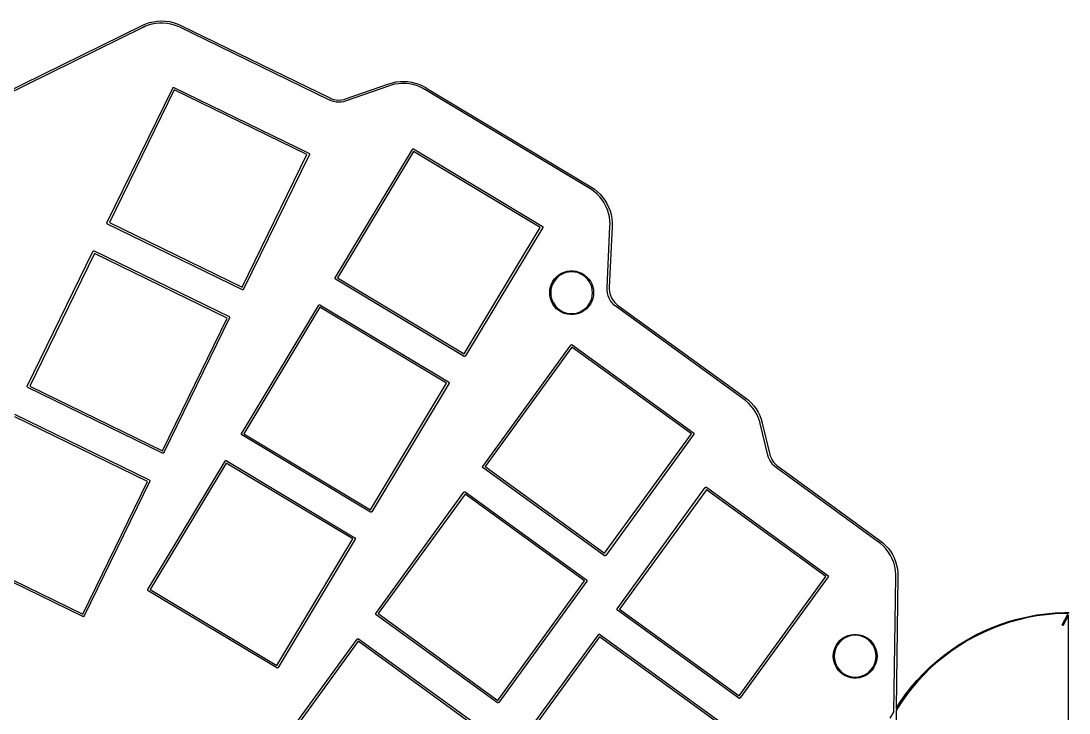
# Model space of a CAD drawing. Extents: x 87 to 387, y -217 to -84.
# Drawn here: x 138.9 to 236.8, y -149 to -84.2 of the extents above; entities that cross this region are included whole.
import ezdxf

# ---------------------------------------------------------------- set-up
doc = ezdxf.new("R2010")
doc.units = 0
doc.layers.add('BLACK', color=7, linetype='CONTINUOUS')

msp = doc.modelspace()

# ---------------------------------------------------------------- linework, layer by layer
at = {"layer": 'BLACK', "linetype": 'CONTINUOUS'}
for p, q in [((151.612702, -84.249235), (151.985774, -84.231539)), ((151.985774, -84.231539), (152.358909, -84.247865)), ((152.358909, -84.247865), (152.729009, -84.298079)), ((137.130282, -91.080964), (150.182407, -84.653118)), ((150.263476, -84.833993), (137.211351, -91.26184)), ((150.182407, -84.653118), (150.182408, -84.653117)), ((150.182408, -84.653117), (150.182409, -84.653117)), ((150.182409, -84.653117), (150.182421, -84.653112)), ((150.182421, -84.653112), (150.524662, -84.50359)), ((150.270743, -84.832553), (150.263476, -84.833993)), ((150.270744, -84.832553), (150.270743, -84.832553)), ((150.430282, -84.754019), (150.270744, -84.832553)), ((150.762325, -84.626629), (150.430282, -84.754019)), ((150.524662, -84.50359), (150.879102, -84.385827)), ((151.104583, -84.529983), (150.762325, -84.626629)), ((150.879102, -84.385827), (151.242788, -84.300807)), ((151.454215, -84.464884), (151.104583, -84.529983)), ((151.242788, -84.300807), (151.612702, -84.249235)), ((151.808321, -84.431871), (151.454215, -84.464884)), ((152.163962, -84.431218), (151.808321, -84.431871)), ((152.518186, -84.462931), (152.163962, -84.431218)), ((152.868055, -84.526747), (152.518186, -84.462931)), ((152.729009, -84.298079), (153.093005, -84.381764)), ((153.210665, -84.622135), (152.868055, -84.526747)), ((153.093005, -84.381764), (153.447875, -84.498224)), ((153.543173, -84.748306), (153.210665, -84.622135)), ((153.447875, -84.498224), (153.790675, -84.646495)), ((153.703, -84.826253), (153.543173, -84.748306)), ((153.703007, -84.826237), (153.703, -84.826253)), ((153.703149, -84.826264), (153.703007, -84.826237)), ((167.620952, -91.612307), (153.703149, -84.826264)), ((153.790675, -84.646495), (153.790683, -84.646479)), ((153.790683, -84.646479), (153.790753, -84.646539)), ((153.790753, -84.646539), (153.79106, -84.646622)), ((153.79106, -84.646622), (153.798707, -84.652485)), ((153.798707, -84.652485), (167.714453, -91.437524)), ((169.187909, -91.526266), (173.235667, -90.110303)), ((173.235667, -90.110303), (173.235672, -90.110301)), ((173.235672, -90.110301), (173.579927, -90.006748)), ((173.579927, -90.006748), (173.931934, -89.933747)), ((174.132868, -90.103836), (173.794988, -90.158582)), ((173.931934, -89.933747), (174.288982, -89.891861)), ((174.474245, -90.078898), (174.132868, -90.103836)), ((174.288982, -89.891861), (174.648327, -89.881413)), ((174.816494, -90.083959), (174.474245, -90.078898)), ((174.648327, -89.881413), (175.007206, -89.902483)), ((175.156984, -90.118981), (174.816494, -90.083959)), ((175.007206, -89.902483), (175.36286, -89.954908)), ((175.493097, -90.183695), (175.156984, -90.118981)), ((175.36286, -89.954908), (175.712554, -90.038286)), ((175.712554, -90.038286), (176.0536, -90.151976)), ((146.899485, -103.11409), (153.043506, -90.512592)), ((153.177721, -90.689299), (147.129059, -103.095213)), ((153.043506, -90.512592), (153.05378, -90.495907)), ((153.05378, -90.495907), (153.053784, -90.4959)), ((153.053784, -90.4959), (153.083008, -90.470046)), ((153.083008, -90.470046), (153.1199, -90.457343)), ((153.1199, -90.457343), (153.158846, -90.459725)), ((153.158846, -90.459725), (153.161864, -90.461197)), ((153.161864, -90.461197), (165.760343, -96.603745)), ((165.583636, -96.737961), (153.177721, -90.689299)), ((173.294267, -90.299661), (169.246507, -91.715626)), ((173.30162, -90.299115), (173.294267, -90.299661)), ((173.463203, -90.242715), (173.30162, -90.299116)), ((173.30162, -90.299116), (173.30162, -90.299115)), ((173.794988, -90.158582), (173.463203, -90.242715)), ((175.82225, -90.277602), (175.493097, -90.183695)), ((176.141911, -90.399981), (175.82225, -90.277602)), ((176.0536, -90.151976), (176.383377, -90.295104)), ((176.449623, -90.54989), (176.141911, -90.399981)), ((176.383377, -90.295104), (176.699348, -90.466568)), ((176.596342, -90.638003), (176.449623, -90.54989)), ((176.596344, -90.637997), (176.596342, -90.638003)), ((192.020182, -99.90333), (176.596344, -90.637997)), ((176.699348, -90.466568), (176.699351, -90.466563)), ((176.699351, -90.466563), (176.704499, -90.471893)), ((176.704499, -90.471893), (192.12834, -99.73723)), ((167.626448, -91.61712), (167.620952, -91.612307)), ((167.626437, -91.617143), (167.626448, -91.61712)), ((167.845516, -91.709972), (167.626437, -91.617143)), ((167.714453, -91.437524), (167.714683, -91.437666)), ((167.714683, -91.437666), (167.714784, -91.437686)), ((167.714784, -91.437686), (167.714772, -91.437709)), ((167.714772, -91.437709), (167.827694, -91.493206)), ((167.827694, -91.493206), (168.066148, -91.57361)), ((168.07369, -91.777425), (167.845516, -91.709972)), ((168.066148, -91.57361), (168.313122, -91.621868)), ((168.308029, -91.818634), (168.07369, -91.777425)), ((168.545525, -91.833071), (168.308029, -91.818634)), ((168.313122, -91.621868), (168.564303, -91.637137)), ((168.78313, -91.820551), (168.545525, -91.833071)), ((168.564303, -91.637137), (168.815305, -91.619151)), ((169.017794, -91.781234), (168.78313, -91.820551)), ((168.815305, -91.619151), (169.061742, -91.568223)), ((169.246494, -91.715629), (169.017794, -91.781234)), ((169.061742, -91.568223), (169.180555, -91.526813)), ((169.180555, -91.526813), (169.187909, -91.526266)), ((169.246505, -91.715626), (169.246494, -91.715629)), ((169.246506, -91.715626), (169.246505, -91.715627)), ((169.246505, -91.715627), (169.246505, -91.715626)), ((169.246507, -91.715626), (169.246506, -91.715626)), ((159.53497, -109.143872), (165.583636, -96.737961)), ((165.813211, -96.719085), (159.669186, -109.320579)), ((165.760343, -96.603745), (165.777031, -96.614021)), ((165.777031, -96.614021), (165.777036, -96.614024)), ((165.777036, -96.614024), (165.80289, -96.643247)), ((165.80289, -96.643247), (165.815593, -96.68014)), ((165.815593, -96.68014), (165.813211, -96.719085)), ((168.224843, -108.263332), (175.443773, -96.245284)), ((175.562077, -96.433015), (168.455189, -108.264536)), ((175.443773, -96.245284), (175.455468, -96.22955)), ((175.455468, -96.22955), (175.486833, -96.206341)), ((175.486833, -96.206341), (175.524692, -96.196902)), ((175.524692, -96.196902), (175.563282, -96.202669)), ((187.393608, -103.53991), (175.562077, -96.433015)), ((175.563282, -96.202669), (187.581341, -103.421606)), ((192.02533, -99.908662), (192.020182, -99.90333)), ((192.175075, -99.998621), (192.02533, -99.908662)), ((192.12834, -99.73723), (192.128341, -99.737231)), ((192.128341, -99.737231), (192.128344, -99.737232)), ((192.128344, -99.737232), (192.43408, -99.940106)), ((192.457256, -100.204625), (192.175075, -99.998621)), ((192.43408, -99.940106), (192.720455, -100.169499)), ((192.719891, -100.435031), (192.457256, -100.204625)), ((192.960878, -100.687994), (192.719891, -100.435031)), ((192.720455, -100.169499), (192.985177, -100.423575)), ((193.178285, -100.961487), (192.960878, -100.687994)), ((192.985177, -100.423575), (193.226125, -100.700299)), ((193.226125, -100.700299), (193.44137, -100.997455)), ((193.370372, -101.25332), (193.178285, -100.961487)), ((193.535601, -101.561157), (193.370372, -101.25332)), ((193.44137, -100.997455), (193.629189, -101.312663)), ((193.672649, -101.882532), (193.535601, -101.561157)), ((193.629189, -101.312663), (193.788076, -101.6434)), ((193.788076, -101.6434), (193.916761, -101.987017)), ((193.780418, -102.214873), (193.672649, -101.882532)), ((193.858046, -102.555516), (193.780418, -102.214873)), ((193.90491, -102.901736), (193.858046, -102.555516)), ((193.916761, -101.987017), (194.014212, -102.340762)), ((194.014212, -102.340762), (194.079649, -102.701802)), ((194.079649, -102.701802), (194.112549, -103.067247)), ((146.897103, -103.153035), (146.899485, -103.11409)), ((146.909806, -103.189927), (146.897103, -103.153035)), ((146.93566, -103.219151), (146.909806, -103.189927)), ((146.952353, -103.229429), (146.93566, -103.219151)), ((159.553847, -109.373447), (146.952353, -103.229429)), ((147.129059, -103.095213), (159.53497, -109.143872)), ((180.286713, -115.371431), (187.393608, -103.53991)), ((187.623955, -103.541115), (180.405018, -115.559164)), ((187.581341, -103.421606), (187.597074, -103.433301)), ((187.597074, -103.433301), (187.620283, -103.464666)), ((187.620283, -103.464666), (187.629722, -103.502525)), ((187.629722, -103.502525), (187.623955, -103.541115)), ((193.648851, -109.153922), (193.91286, -103.425274)), ((194.110418, -103.441263), (193.846384, -109.170474)), ((193.920635, -103.250759), (193.90491, -102.901736)), ((193.912844, -103.425274), (193.920635, -103.250759)), ((193.91286, -103.425274), (193.912844, -103.425274)), ((194.112662, -103.43417), (194.110418, -103.441263)), ((194.112549, -103.067247), (194.112646, -103.434169)), ((194.112646, -103.434169), (194.112662, -103.43417)), ((139.447175, -118.393583), (145.591199, -105.792095)), ((145.591199, -105.792095), (145.601477, -105.775402)), ((145.601477, -105.775402), (145.630701, -105.749548)), ((145.630701, -105.749548), (145.667593, -105.736845)), ((145.667593, -105.736845), (145.706539, -105.739227)), ((145.706539, -105.739227), (145.708265, -105.740069)), ((145.708265, -105.740069), (158.308032, -111.883246)), ((145.725414, -105.968801), (139.676749, -118.374706)), ((158.131325, -112.017461), (145.725414, -105.968801)), ((189.386866, -107.827318), (189.643497, -107.715847)), ((189.643497, -107.715847), (189.912916, -107.64036)), ((190.051778, -107.7124), (189.779218, -107.771692)), ((189.912916, -107.64036), (190.190104, -107.602261)), ((190.330001, -107.692501), (190.051778, -107.7124)), ((190.190104, -107.602261), (190.469898, -107.602261)), ((190.608224, -107.7124), (190.330001, -107.692501)), ((190.469898, -107.602261), (190.747086, -107.64036)), ((190.880784, -107.771692), (190.608224, -107.7124)), ((190.747086, -107.64036), (191.016505, -107.715847)), ((191.016505, -107.715847), (191.273136, -107.827318)), ((168.219076, -108.301922), (168.224843, -108.263332)), ((168.228515, -108.339781), (168.219076, -108.301922)), ((168.251724, -108.371146), (168.228515, -108.339781)), ((168.267457, -108.382841), (168.251724, -108.371146)), ((180.285509, -115.601778), (168.267457, -108.382841)), ((168.455189, -108.264536), (180.286713, -115.371431)), ((188.449715, -108.830762), (188.578439, -108.582336)), ((188.685364, -108.590541), (188.551685, -108.835355)), ((188.578439, -108.582336), (188.739791, -108.353753)), ((188.852523, -108.367243), (188.685364, -108.590541)), ((188.739791, -108.353753), (188.930765, -108.149269)), ((189.049759, -108.170007), (188.852523, -108.367243)), ((188.930765, -108.149269), (189.147805, -107.972694)), ((189.273057, -108.002848), (189.049759, -108.170007)), ((189.147805, -107.972694), (189.386866, -107.827318)), ((189.517871, -107.869169), (189.273057, -108.002848)), ((189.779218, -107.771692), (189.517871, -107.869169)), ((191.142131, -107.869169), (190.880784, -107.771692)), ((191.386945, -108.002848), (191.142131, -107.869169)), ((191.273136, -107.827318), (191.512197, -107.972694)), ((191.610243, -108.170007), (191.386945, -108.002848)), ((191.512197, -107.972694), (191.729237, -108.149269)), ((191.807479, -108.367243), (191.610243, -108.170007)), ((191.729237, -108.149269), (191.920211, -108.353753)), ((191.974638, -108.590541), (191.807479, -108.367243)), ((191.920211, -108.353753), (192.081563, -108.582336)), ((192.108317, -108.835355), (191.974638, -108.590541)), ((192.081563, -108.582336), (192.210287, -108.830762)), ((159.592792, -109.375829), (159.553847, -109.373447)), ((159.629685, -109.363126), (159.592792, -109.375829)), ((159.658908, -109.337272), (159.629685, -109.363126)), ((159.669186, -109.320579), (159.658908, -109.337272)), ((188.279998, -109.647485), (188.299092, -109.368343)), ((188.299092, -109.926627), (188.279998, -109.647485)), ((188.299092, -109.368343), (188.356018, -109.094401)), ((188.356018, -109.094401), (188.449715, -108.830762)), ((188.394916, -109.369262), (188.375017, -109.647485)), ((188.375017, -109.647485), (188.394916, -109.925708)), ((188.454208, -109.096702), (188.394916, -109.369262)), ((188.551685, -108.835355), (188.454208, -109.096702)), ((192.205794, -109.096702), (192.108317, -108.835355)), ((192.265086, -109.369262), (192.205794, -109.096702)), ((192.210287, -108.830762), (192.303984, -109.094401)), ((192.284985, -109.647485), (192.265086, -109.369262)), ((192.265086, -109.925708), (192.284985, -109.647485)), ((192.303984, -109.094401), (192.36091, -109.368343)), ((192.36091, -109.368343), (192.380004, -109.647485)), ((192.380004, -109.647485), (192.36091, -109.926627)), ((193.646615, -109.160869), (193.648851, -109.153922)), ((193.646639, -109.16087), (193.646615, -109.160869)), ((193.649844, -109.421141), (193.646639, -109.16087)), ((193.685219, -109.679017), (193.649844, -109.421141)), ((193.752222, -109.930536), (193.685219, -109.679017)), ((193.846392, -109.170806), (193.840579, -109.288638)), ((193.840579, -109.288638), (193.858099, -109.523937)), ((193.846384, -109.170474), (193.846349, -109.170713)), ((193.846349, -109.170713), (193.846369, -109.170805)), ((193.846369, -109.170805), (193.846392, -109.170806)), ((193.858099, -109.523937), (193.904591, -109.755262)), ((188.356018, -110.200569), (188.299092, -109.926627)), ((188.449715, -110.464208), (188.356018, -110.200569)), ((188.394916, -109.925708), (188.454208, -110.198268)), ((188.578439, -110.712634), (188.449715, -110.464208)), ((188.454208, -110.198268), (188.551685, -110.459615)), ((188.551685, -110.459615), (188.685364, -110.704429)), ((191.974638, -110.704429), (192.108317, -110.459615)), ((192.210287, -110.464208), (192.081563, -110.712634)), ((192.108317, -110.459615), (192.205794, -110.198268)), ((192.205794, -110.198268), (192.265086, -109.925708)), ((192.303984, -110.200569), (192.210287, -110.464208)), ((192.36091, -109.926627), (192.303984, -110.200569)), ((193.849824, -110.171835), (193.752222, -109.930536)), ((193.976525, -110.399207), (193.849824, -110.171835)), ((193.904591, -109.755262), (193.979341, -109.979059)), ((194.130379, -110.60916), (193.976525, -110.399207)), ((193.979341, -109.979059), (194.081201, -110.19189)), ((194.081201, -110.19189), (194.208605, -110.390487)), ((194.309022, -110.798468), (194.130379, -110.60916)), ((194.208605, -110.390487), (194.359598, -110.571798)), ((194.359598, -110.571798), (194.531859, -110.733039)), ((159.470735, -122.832609), (166.688127, -110.817127)), ((166.806431, -111.004859), (159.699535, -122.836386)), ((166.688127, -110.817127), (166.699822, -110.801394)), ((166.699822, -110.801394), (166.731187, -110.778185)), ((166.731187, -110.778185), (166.769046, -110.768746)), ((166.769046, -110.768746), (166.807636, -110.774513)), ((178.637951, -118.111751), (166.806431, -111.004859)), ((166.807636, -110.774513), (178.825684, -117.993447)), ((188.739791, -110.941217), (188.578439, -110.712634)), ((188.685364, -110.704429), (188.852523, -110.927727)), ((188.930765, -111.145701), (188.739791, -110.941217)), ((188.852523, -110.927727), (189.049759, -111.124963)), ((189.147805, -111.322276), (188.930765, -111.145701)), ((189.049759, -111.124963), (189.273057, -111.292122)), ((189.386866, -111.467652), (189.147805, -111.322276)), ((189.273057, -111.292122), (189.517871, -111.425801)), ((189.643497, -111.579123), (189.386866, -111.467652)), ((189.517871, -111.425801), (189.779218, -111.523278)), ((189.912916, -111.65461), (189.643497, -111.579123)), ((189.779218, -111.523278), (190.051778, -111.58257)), ((190.190104, -111.692709), (189.912916, -111.65461)), ((190.051778, -111.58257), (190.330001, -111.602469)), ((190.330001, -111.602469), (190.608224, -111.58257)), ((190.747086, -111.65461), (190.469898, -111.692709)), ((190.608224, -111.58257), (190.880784, -111.523278)), ((191.016505, -111.579123), (190.747086, -111.65461)), ((190.880784, -111.523278), (191.142131, -111.425801)), ((191.273136, -111.467652), (191.016505, -111.579123)), ((191.142131, -111.425801), (191.386945, -111.292122)), ((191.512197, -111.322276), (191.273136, -111.467652)), ((191.386945, -111.292122), (191.610243, -111.124963)), ((191.729237, -111.145701), (191.512197, -111.322276)), ((191.610243, -111.124963), (191.807479, -110.927727)), ((191.920211, -110.941217), (191.729237, -111.145701)), ((191.807479, -110.927727), (191.974638, -110.704429)), ((192.081563, -110.712634), (191.920211, -110.941217)), ((194.509707, -110.964222), (194.309022, -110.798468)), ((194.509713, -110.964227), (194.509707, -110.964222)), ((206.450089, -119.637047), (194.509713, -110.964227)), ((194.531859, -110.733039), (194.627273, -110.802425)), ((194.627273, -110.802425), (194.631934, -110.808182)), ((194.631934, -110.808182), (206.572789, -119.481351)), ((152.082663, -124.423373), (158.131325, -112.017461)), ((158.3609, -111.998585), (152.216879, -124.60008)), ((158.308032, -111.883246), (158.324725, -111.893524)), ((158.324725, -111.893524), (158.350579, -111.922747)), ((158.350579, -111.922747), (158.363282, -111.95964)), ((158.363282, -111.95964), (158.3609, -111.998585)), ((190.469898, -111.692709), (190.190104, -111.692709)), ((182.017035, -125.891599), (190.255947, -114.548453)), ((190.255947, -114.548453), (190.268968, -114.533799)), ((190.268968, -114.533799), (190.289595, -114.521158)), ((190.289595, -114.521158), (190.302236, -114.513413)), ((190.302236, -114.513413), (190.340774, -114.507309)), ((190.340774, -114.507309), (190.378715, -114.516417)), ((190.378715, -114.516417), (190.382205, -114.518952)), ((190.382205, -114.518952), (201.721862, -122.755321)), ((180.384154, -115.581682), (180.361958, -115.598106)), ((180.393324, -115.574897), (180.384154, -115.581682)), ((180.393328, -115.574889), (180.393324, -115.574897)), ((180.405018, -115.559164), (180.393328, -115.574889)), ((190.357437, -114.745782), (182.2464, -125.912875)), ((201.524532, -122.856811), (190.357437, -114.745782)), ((180.324099, -115.607545), (180.285509, -115.601778)), ((180.361958, -115.598106), (180.324099, -115.607545)), ((139.444793, -118.432528), (139.447175, -118.393583)), ((139.457496, -118.46942), (139.444793, -118.432528)), ((139.48335, -118.498644), (139.457496, -118.46942)), ((139.500043, -118.508922), (139.48335, -118.498644)), ((152.10154, -124.652948), (139.500043, -118.508922)), ((139.676749, -118.374706), (152.082663, -124.423373)), ((171.531066, -129.943286), (178.637951, -118.111751)), ((178.868298, -118.112956), (171.649371, -130.131019)), ((178.825684, -117.993447), (178.841417, -118.005142)), ((178.841417, -118.005142), (178.864626, -118.036507)), ((178.864626, -118.036507), (178.874065, -118.074366)), ((178.874065, -118.074366), (178.868298, -118.112956)), ((206.572789, -119.481351), (206.572792, -119.481352)), ((206.572792, -119.481352), (206.572791, -119.481352)), ((206.572791, -119.481352), (206.572801, -119.481361)), ((206.572801, -119.481361), (206.855162, -119.706151)), ((206.451129, -119.638087), (206.450089, -119.637047)), ((206.455232, -119.643154), (206.451129, -119.638087)), ((206.594264, -119.744124), (206.455232, -119.643154)), ((206.853442, -119.969793), (206.594264, -119.744124)), ((207.091769, -120.21738), (206.853442, -119.969793)), ((206.855162, -119.706151), (207.116668, -119.954911)), ((207.307398, -120.484968), (207.091769, -120.21738)), ((207.116668, -119.954911), (207.355284, -120.225706)), ((207.49866, -120.770482), (207.307398, -120.484968)), ((207.355284, -120.225706), (207.569161, -120.516436)), ((138.254226, -121.018727), (150.855725, -127.162749)), ((150.679018, -127.296964), (138.273102, -121.248301)), ((207.664071, -121.071711), (207.49866, -120.770482)), ((207.569161, -120.516436), (207.75664, -120.824849)), ((207.802349, -121.386319), (207.664071, -121.071711)), ((207.75664, -120.824849), (207.91627, -121.148555)), ((207.912423, -121.71187), (207.802349, -121.386319)), ((207.91627, -121.148555), (208.046813, -121.485046)), ((207.952863, -121.878732), (207.912423, -121.71187)), ((207.952882, -121.878865), (207.952863, -121.878732)), ((208.670725, -124.829997), (207.952882, -121.878865)), ((208.046813, -121.485046), (208.147258, -121.831713)), ((208.147245, -121.831716), (208.147069, -121.839068)), ((208.147069, -121.839068), (208.864915, -124.790209)), ((208.147258, -121.831713), (208.147245, -121.831716)), ((159.463422, -122.873772), (159.469189, -122.835182)), ((159.472861, -122.911631), (159.463422, -122.873772)), ((159.469189, -122.835182), (159.470735, -122.832609)), ((159.49607, -122.942996), (159.472861, -122.911631)), ((159.511803, -122.954691), (159.49607, -122.942996)), ((171.529862, -130.173633), (159.511803, -122.954691)), ((159.699535, -122.836386), (171.531066, -129.943286)), ((193.413503, -134.023907), (201.524532, -122.856811)), ((201.751378, -122.881558), (193.514996, -134.221236)), ((201.721862, -122.755321), (201.736509, -122.768336)), ((201.736509, -122.768336), (201.736516, -122.768341)), ((201.736516, -122.768341), (201.752649, -122.794669)), ((201.753898, -122.878089), (201.751378, -122.881558)), ((201.752649, -122.794669), (201.756902, -122.80161)), ((201.763006, -122.840148), (201.753898, -122.878089)), ((201.756902, -122.80161), (201.763006, -122.840148)), ((150.713548, -137.407026), (157.932488, -125.388972)), ((152.140485, -124.65533), (152.10154, -124.652948)), ((152.177378, -124.642627), (152.140485, -124.65533)), ((152.206601, -124.616773), (152.177378, -124.642627)), ((152.216879, -124.60008), (152.206601, -124.616773)), ((157.932488, -125.388972), (157.944183, -125.373239)), ((157.944183, -125.373239), (157.975548, -125.35003)), ((157.975548, -125.35003), (158.013407, -125.340591)), ((158.013407, -125.340591), (158.051997, -125.346358)), ((158.051997, -125.346358), (170.070048, -132.565289)), ((208.67055, -124.837371), (208.670725, -124.829997)), ((208.670567, -124.837367), (208.67055, -124.837371)), ((208.74262, -125.073014), (208.670567, -124.837367)), ((208.841775, -125.298601), (208.74262, -125.073014)), ((208.966669, -125.511022), (208.841775, -125.298601)), ((208.864915, -124.790209), (208.864928, -124.790207)), ((208.864928, -124.790207), (208.891314, -124.89871)), ((208.891314, -124.89871), (208.969031, -125.108081)), ((208.969031, -125.108081), (209.070736, -125.306909)), ((209.070736, -125.306909), (209.195027, -125.492458)), ((158.050792, -125.576704), (150.943894, -137.40823)), ((169.882315, -132.683593), (158.050792, -125.576704)), ((182.007927, -125.929539), (182.017035, -125.891599)), ((182.014031, -125.968077), (182.007927, -125.929539)), ((182.030477, -125.994916), (182.014031, -125.968077)), ((182.034418, -126.001346), (182.030477, -125.994916)), ((182.049072, -126.014367), (182.034418, -126.001346)), ((193.392228, -134.253272), (182.049072, -126.014367)), ((182.2464, -125.912875), (193.413503, -134.023907)), ((209.115582, -125.707354), (208.966669, -125.511022)), ((209.286464, -125.884894), (209.115582, -125.707354)), ((209.195027, -125.492458), (209.340194, -125.662172)), ((209.476963, -126.041199), (209.286464, -125.884894)), ((209.340194, -125.662172), (209.504239, -125.813717)), ((209.476963, -126.0412), (209.476963, -126.041199)), ((209.476966, -126.041201), (209.476963, -126.0412)), ((209.476972, -126.041206), (209.476966, -126.041201)), ((219.013872, -132.967794), (209.476972, -126.041206)), ((209.504239, -125.813717), (209.594537, -125.879408)), ((209.594537, -125.879408), (209.599195, -125.885162)), ((209.599195, -125.885162), (219.136526, -132.812063)), ((144.630352, -139.702879), (150.679018, -127.296964)), ((150.908593, -127.278089), (144.764568, -139.879586)), ((150.855725, -127.162749), (150.872418, -127.173027)), ((150.872418, -127.173027), (150.898272, -127.202251)), ((150.898272, -127.202251), (150.908723, -127.232603)), ((150.910975, -127.239143), (150.908593, -127.278089)), ((150.908723, -127.232603), (150.910975, -127.239143)), ((172.024687, -139.644892), (180.263594, -128.301746)), ((180.263594, -128.301746), (180.276615, -128.287092)), ((180.276615, -128.287092), (180.309884, -128.266705)), ((180.309884, -128.266705), (180.348422, -128.260601)), ((180.348422, -128.260601), (180.386362, -128.269709)), ((180.386362, -128.269709), (191.729512, -136.508609)), ((194.580876, -139.222393), (202.819784, -127.879244)), ((202.921275, -128.076572), (194.810241, -139.243669)), ((202.819784, -127.879244), (202.832805, -127.86459)), ((202.832805, -127.86459), (202.832805, -127.864589)), ((202.832805, -127.864589), (202.832806, -127.864589)), ((202.832806, -127.864589), (202.866074, -127.844203)), ((202.866074, -127.844203), (202.904612, -127.838099)), ((202.904612, -127.838099), (202.942552, -127.847207)), ((214.088372, -136.187606), (202.921275, -128.076572)), ((202.942552, -127.847207), (214.285701, -136.086115)), ((180.365086, -128.499073), (172.254052, -139.666168)), ((191.532184, -136.610101), (180.365086, -128.499073)), ((171.568452, -130.1794), (171.529862, -130.173633)), ((171.606311, -130.16996), (171.568452, -130.1794)), ((171.637676, -130.146752), (171.606311, -130.16996)), ((171.649371, -130.131019), (171.637676, -130.146752)), ((162.77542, -144.515116), (169.882315, -132.683593)), ((170.112662, -132.684798), (162.893725, -144.702849)), ((170.070048, -132.565289), (170.085781, -132.576984)), ((170.085781, -132.576984), (170.10899, -132.608349)), ((170.10899, -132.608349), (170.118429, -132.646208)), ((170.118429, -132.646208), (170.112662, -132.684798)), ((219.014813, -132.968735), (219.013872, -132.967794)), ((219.018967, -132.973865), (219.014813, -132.968735)), ((219.018966, -132.973866), (219.018967, -132.973865)), ((219.169894, -133.083575), (219.018966, -132.973866)), ((219.136526, -132.812063), (219.136527, -132.812064)), ((219.136527, -132.812064), (219.136529, -132.812065)), ((219.136529, -132.812065), (219.136529, -132.812066)), ((219.136529, -132.812066), (219.415379, -133.033809)), ((219.449474, -133.330752), (219.169894, -133.083575)), ((219.415379, -133.033809), (219.673927, -133.278921)), ((144.649228, -139.932454), (132.047737, -133.788419)), ((132.224443, -133.654203), (144.630352, -139.702879)), ((219.704181, -133.60349), (219.449474, -133.330752)), ((219.673927, -133.278921), (219.910221, -133.545553)), ((219.931687, -133.899298), (219.704181, -133.60349)), ((219.910221, -133.545553), (220.122478, -133.83169)), ((220.129916, -134.215473), (219.931687, -133.899298)), ((220.122478, -133.83169), (220.309093, -134.135173)), ((220.309093, -134.135173), (220.468659, -134.45371)), ((193.430168, -134.26238), (193.392228, -134.253272)), ((193.468706, -134.256276), (193.430168, -134.26238)), ((193.501974, -134.235889), (193.468706, -134.256276)), ((193.514996, -134.221236), (193.501974, -134.235889)), ((220.297055, -134.549129), (220.129916, -134.215473)), ((220.431579, -134.897216), (220.297055, -134.549129)), ((220.532258, -135.256556), (220.431579, -134.897216)), ((220.468659, -134.45371), (220.599971, -134.784897)), ((220.599971, -134.784897), (220.702037, -135.126232)), ((220.702037, -135.126232), (220.774087, -135.475139)), ((214.285701, -136.086115), (214.30035, -136.099132)), ((214.30035, -136.099132), (214.300356, -136.099136)), ((214.300356, -136.099136), (214.320742, -136.132405)), ((214.320742, -136.132405), (214.326846, -136.170943)), ((220.598173, -135.623866), (220.532258, -135.256556)), ((220.628722, -135.995791), (220.598173, -135.623866)), ((220.626211, -136.182363), (220.628722, -135.995791)), ((220.774087, -135.475139), (220.815577, -135.828984)), ((220.815577, -135.828984), (220.825974, -136.177749)), ((183.421147, -147.777196), (191.532184, -136.610101)), ((191.761549, -136.631377), (183.52264, -147.974525)), ((191.729512, -136.508609), (191.744166, -136.52163)), ((191.744166, -136.52163), (191.749744, -136.530733)), ((191.749744, -136.530733), (191.764553, -136.554899)), ((191.770657, -136.593437), (191.761549, -136.631377)), ((191.764553, -136.554899), (191.770657, -136.593437)), ((205.977337, -147.354697), (214.088372, -136.187606)), ((214.317738, -136.208883), (206.078829, -147.552027)), ((214.326846, -136.170943), (214.317738, -136.208883)), ((220.453842, -148.865569), (220.626267, -136.18252)), ((220.626228, -136.182363), (220.626211, -136.182363)), ((220.626267, -136.18252), (220.626228, -136.182363)), ((220.824236, -136.192076), (220.656463, -148.532886)), ((220.82621, -136.185095), (220.824236, -136.192076)), ((220.825974, -136.177749), (220.826113, -136.178292)), ((220.826113, -136.178292), (220.826011, -136.179003)), ((220.826011, -136.179003), (220.826193, -136.185094)), ((220.826193, -136.185094), (220.82621, -136.185095)), ((150.707781, -137.445616), (150.713548, -137.407026)), ((150.71722, -137.483475), (150.707781, -137.445616)), ((150.740429, -137.51484), (150.71722, -137.483475)), ((150.756162, -137.526535), (150.740429, -137.51484)), ((162.774216, -144.745463), (150.756162, -137.526535)), ((150.943894, -137.40823), (162.77542, -144.515116)), ((144.688174, -139.934836), (144.649228, -139.932454)), ((144.725066, -139.922133), (144.688174, -139.934836)), ((144.75429, -139.896279), (144.725066, -139.922133)), ((144.764568, -139.879586), (144.75429, -139.896279)), ((172.015579, -139.682832), (172.024687, -139.644892)), ((172.021683, -139.72137), (172.015579, -139.682832)), ((172.042069, -139.754638), (172.021683, -139.72137)), ((172.042074, -139.754641), (172.042069, -139.754638)), ((172.056723, -139.76766), (172.042074, -139.754641)), ((183.399872, -148.006561), (172.056723, -139.76766)), ((172.254052, -139.666168), (183.421147, -147.777196)), ((194.571768, -139.260333), (194.580876, -139.222393)), ((194.577872, -139.298871), (194.571768, -139.260333)), ((194.598258, -139.332139), (194.577872, -139.298871)), ((194.598263, -139.332142), (194.598258, -139.332139)), ((194.612912, -139.345161), (194.598263, -139.332142)), ((205.956061, -147.584063), (194.612912, -139.345161)), ((194.810241, -139.243669), (205.977337, -147.354697)), ((232.104264, -140.144194), (232.949165, -139.948458)), ((232.968511, -140.041557), (232.127828, -140.236316)), ((232.949165, -139.948458), (233.802099, -139.79138)), ((233.817188, -139.885263), (232.968511, -140.041557)), ((233.802099, -139.79138), (234.661299, -139.673286)), ((234.672099, -139.767758), (233.817188, -139.885263)), ((234.661299, -139.673286), (235.524983, -139.59442)), ((235.531472, -139.689286), (234.672099, -139.767758)), ((235.524983, -139.59442), (236.391361, -139.554946)), ((236.393526, -139.65001), (235.531472, -139.689286)), ((236.188757, -140.722131), (236.742851, -139.65001)), ((236.775004, -139.797434), (236.282918, -140.749576)), ((236.391361, -139.554946), (236.804699, -139.554946)), ((236.742851, -139.65001), (236.393526, -139.65001)), ((236.775147, -141.504138), (236.775004, -139.797434)), ((236.804699, -139.554946), (236.805854, -139.553791)), ((236.805854, -139.553791), (236.813684, -139.553791)), ((236.813684, -139.553791), (236.82063, -139.550175)), ((236.82063, -139.550175), (236.824989, -139.551549)), ((228.839691, -141.304423), (229.635168, -140.958899)), ((229.671056, -141.046955), (228.87955, -141.390754)), ((229.635168, -140.958899), (230.445547, -140.649939)), ((230.47739, -140.739537), (229.671056, -141.046955)), ((230.445547, -140.649939), (231.269148, -140.378183)), ((231.29688, -140.469137), (230.47739, -140.739537)), ((231.269148, -140.378183), (232.104264, -140.144194)), ((232.127828, -140.236316), (231.29688, -140.469137)), ((236.200265, -140.758628), (236.188757, -140.722131)), ((236.234209, -140.776299), (236.200265, -140.758628)), ((236.270706, -140.764791), (236.234209, -140.776299)), ((236.282918, -140.749576), (236.270706, -140.764791)), ((170.271244, -142.055032), (170.284265, -142.040378)), ((170.284265, -142.040378), (170.317534, -142.019991)), ((170.317534, -142.019991), (170.356072, -142.013887)), ((170.356072, -142.013887), (170.394012, -142.022995)), ((170.394012, -142.022995), (181.737171, -150.261897)), ((184.588533, -152.975686), (192.827431, -141.632534)), ((192.928923, -141.829863), (184.817897, -152.996961)), ((192.827431, -141.632534), (192.840453, -141.61788)), ((192.840453, -141.61788), (192.873721, -141.597494)), ((192.873721, -141.597494), (192.912259, -141.59139)), ((192.912259, -141.59139), (192.950199, -141.600498)), ((204.09602, -149.940891), (192.928923, -141.829863)), ((192.950199, -141.600498), (204.293349, -149.839399)), ((215.43076, -142.14927), (215.6478, -141.972695)), ((215.773052, -142.002849), (215.549754, -142.170008)), ((215.6478, -141.972695), (215.886862, -141.827319)), ((216.017867, -141.86917), (215.773052, -142.002849)), ((215.886862, -141.827319), (216.143492, -141.715848)), ((216.279214, -141.771693), (216.017867, -141.86917)), ((216.143492, -141.715848), (216.412911, -141.640361)), ((216.551774, -141.712401), (216.279214, -141.771693)), ((216.412911, -141.640361), (216.6901, -141.602262)), ((216.829997, -141.692502), (216.551774, -141.712401)), ((216.6901, -141.602262), (216.969894, -141.602262)), ((217.10822, -141.712401), (216.829997, -141.692502)), ((216.969894, -141.602262), (217.247083, -141.640361)), ((217.38078, -141.771693), (217.10822, -141.712401)), ((217.247083, -141.640361), (217.516502, -141.715848)), ((217.642127, -141.86917), (217.38078, -141.771693)), ((217.516502, -141.715848), (217.773132, -141.827319)), ((217.886942, -142.002849), (217.642127, -141.86917)), ((217.773132, -141.827319), (218.012194, -141.972695)), ((218.11024, -142.170008), (217.886942, -142.002849)), ((218.012194, -141.972695), (218.229234, -142.14927)), ((227.300005, -142.102225), (228.060766, -141.685795)), ((228.104512, -141.770223), (227.347549, -142.184573)), ((228.060766, -141.685795), (228.839691, -141.304423)), ((228.87955, -141.390754), (228.104512, -141.770223)), ((236.770001, -141.524618), (236.773804, -141.505483)), ((236.773418, -156.83049), (236.770001, -141.524618)), ((236.773804, -141.505483), (236.775147, -141.504138)), ((162.03234, -153.398178), (170.271244, -142.055032)), ((170.372736, -142.252359), (162.261705, -153.419454)), ((181.539842, -150.363389), (170.372736, -142.252359)), ((214.856013, -143.094403), (214.94971, -142.830763)), ((214.94971, -142.830763), (215.078434, -142.582338)), ((215.05168, -142.835357), (214.954203, -143.096704)), ((215.185359, -142.590542), (215.05168, -142.835357)), ((215.078434, -142.582338), (215.239786, -142.353754)), ((215.352518, -142.367244), (215.185359, -142.590542)), ((215.239786, -142.353754), (215.43076, -142.14927)), ((215.549754, -142.170008), (215.352518, -142.367244)), ((218.307476, -142.367244), (218.11024, -142.170008)), ((218.229234, -142.14927), (218.420208, -142.353754)), ((218.474635, -142.590542), (218.307476, -142.367244)), ((218.420208, -142.353754), (218.58156, -142.582338)), ((218.608314, -142.835357), (218.474635, -142.590542)), ((218.58156, -142.582338), (218.710284, -142.830763)), ((218.705791, -143.096704), (218.608314, -142.835357)), ((218.710284, -142.830763), (218.803981, -143.094403)), ((225.839246, -143.036732), (226.558986, -142.552848)), ((226.610229, -142.632947), (225.894081, -143.114416)), ((226.558986, -142.552848), (227.300005, -142.102225)), ((227.347549, -142.184573), (226.610229, -142.632947)), ((214.779993, -143.647487), (214.799087, -143.368345)), ((214.799087, -143.926629), (214.779993, -143.647487)), ((214.799087, -143.368345), (214.856013, -143.094403)), ((214.856013, -144.200571), (214.799087, -143.926629)), ((214.894911, -143.369264), (214.875012, -143.647487)), ((214.875012, -143.647487), (214.894911, -143.92571)), ((214.954203, -143.096704), (214.894911, -143.369264)), ((214.894911, -143.92571), (214.954203, -144.19827)), ((218.765083, -143.369264), (218.705791, -143.096704)), ((218.705791, -144.19827), (218.765083, -143.92571)), ((218.784982, -143.647487), (218.765083, -143.369264)), ((218.765083, -143.92571), (218.784982, -143.647487)), ((218.803981, -143.094403), (218.860907, -143.368345)), ((218.860907, -143.926629), (218.803981, -144.200571)), ((218.860907, -143.368345), (218.880001, -143.647487)), ((218.880001, -143.647487), (218.860907, -143.926629)), ((224.469518, -144.100201), (225.142275, -143.552873)), ((225.200589, -143.62798), (224.53119, -144.172577)), ((225.142275, -143.552873), (225.839246, -143.036732)), ((225.894081, -143.114416), (225.200589, -143.62798)), ((162.812806, -144.75123), (162.774216, -144.745463)), ((162.850665, -144.741791), (162.812806, -144.75123)), ((162.872861, -144.725367), (162.850665, -144.741791)), ((162.882031, -144.718582), (162.872861, -144.725367)), ((162.882035, -144.718574), (162.882031, -144.718582)), ((162.893725, -144.702849), (162.882035, -144.718574)), ((214.94971, -144.464211), (214.856013, -144.200571)), ((215.078434, -144.712636), (214.94971, -144.464211)), ((214.954203, -144.19827), (215.05168, -144.459617)), ((215.05168, -144.459617), (215.185359, -144.704432)), ((215.239786, -144.94122), (215.078434, -144.712636)), ((215.185359, -144.704432), (215.352518, -144.92773)), ((215.43076, -145.145704), (215.239786, -144.94122)), ((215.352518, -144.92773), (215.549754, -145.124966)), ((218.11024, -145.124966), (218.307476, -144.92773)), ((218.420208, -144.94122), (218.229234, -145.145704)), ((218.307476, -144.92773), (218.474635, -144.704432)), ((218.58156, -144.712636), (218.420208, -144.94122)), ((218.474635, -144.704432), (218.608314, -144.459617)), ((218.710284, -144.464211), (218.58156, -144.712636)), ((218.608314, -144.459617), (218.705791, -144.19827)), ((218.803981, -144.200571), (218.710284, -144.464211)), ((223.202171, -145.28382), (223.822369, -144.677582)), ((223.887272, -144.747076), (223.270169, -145.350288)), ((223.822369, -144.677582), (224.469518, -144.100201)), ((224.53119, -144.172577), (223.887272, -144.747076)), ((215.6478, -145.322279), (215.43076, -145.145704)), ((215.549754, -145.124966), (215.773052, -145.292125)), ((215.886862, -145.467655), (215.6478, -145.322279)), ((215.773052, -145.292125), (216.017867, -145.425804)), ((216.143492, -145.579126), (215.886862, -145.467655)), ((216.017867, -145.425804), (216.279214, -145.523281)), ((216.412911, -145.654613), (216.143492, -145.579126)), ((216.279214, -145.523281), (216.551774, -145.582573)), ((216.6901, -145.692712), (216.412911, -145.654613)), ((216.551774, -145.582573), (216.829997, -145.602472)), ((216.969894, -145.692712), (216.6901, -145.692712)), ((216.829997, -145.602472), (217.10822, -145.582573)), ((217.247083, -145.654613), (216.969894, -145.692712)), ((217.10822, -145.582573), (217.38078, -145.523281)), ((217.516502, -145.579126), (217.247083, -145.654613)), ((217.38078, -145.523281), (217.642127, -145.425804)), ((217.773132, -145.467655), (217.516502, -145.579126)), ((217.642127, -145.425804), (217.886942, -145.292125)), ((218.012194, -145.322279), (217.773132, -145.467655)), ((217.886942, -145.292125), (218.11024, -145.124966)), ((218.229234, -145.145704), (218.012194, -145.322279)), ((222.047708, -146.577781), (222.610208, -145.917657)), ((222.610208, -145.917657), (223.202171, -145.28382)), ((223.270169, -145.350288), (222.681161, -145.980961)), ((221.515835, -147.262822), (222.047708, -146.577781)), ((222.121469, -146.63779), (221.592251, -147.319412)), ((222.681161, -145.980961), (222.121469, -146.63779)), ((205.994001, -147.593171), (205.956061, -147.584063)), ((206.032539, -147.587067), (205.994001, -147.593171)), ((206.065808, -147.566681), (206.032539, -147.587067)), ((206.065812, -147.566674), (206.065808, -147.566681)), ((206.078829, -147.552027), (206.065812, -147.566674)), ((221.015693, -147.971362), (221.515835, -147.262822)), ((221.592251, -147.319412), (221.094606, -148.024415)), ((183.437812, -148.015669), (183.399872, -148.006561)), ((183.47635, -148.009565), (183.437812, -148.015669)), ((183.481252, -148.006561), (183.47635, -148.009565)), ((183.509618, -147.989179), (183.481252, -148.006561)), ((183.52264, -147.974525), (183.509618, -147.989179)), ((220.11468, -149.453015), (220.453842, -148.865569)), ((220.654013, -148.713119), (220.520233, -158.553528)), ((221.094606, -148.024415), (220.654013, -148.713119)), ((220.656463, -148.532886), (221.015693, -147.971362))]:
    msp.add_line(p, q, dxfattribs=at)

doc.saveas('drawing.dxf')
